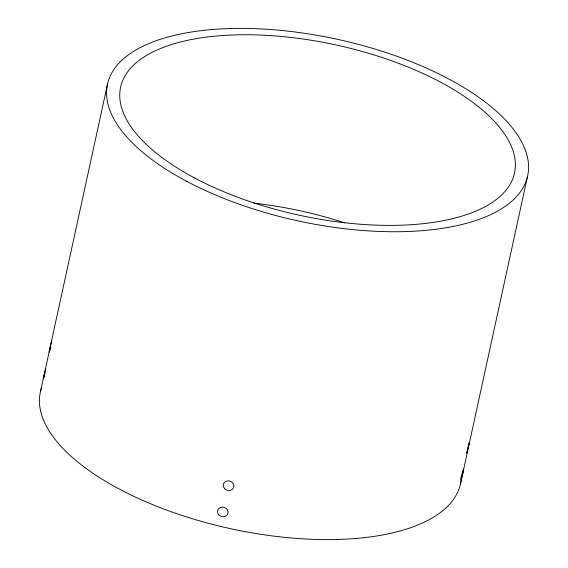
<?xml version="1.0" encoding="UTF-8"?>
<svg xmlns="http://www.w3.org/2000/svg" width="568" height="568" viewBox="0 0 568 568"><rect width="100%" height="100%" fill="white"/><g stroke="black" fill="none" stroke-linecap="round" stroke-linejoin="round"><path stroke-width="0.85" d="M43.523 378.451L44.027 375.682M40.52 391.423L107.643 83.56M460.357 484.44L527.48 176.577M44.077 375.455L45.738 368.738M45.156 373.02L45.028 373.524M44.567 375.27L44.247 376.371M44.027 377.124L43.58 378.402M469.26 442.706L466.747 453.15L469.282 442.728M461.358 477.695A215.009 92.903 12.3 0 1 232.028 529A215.009 92.903 12.3 0 1 41.684 387.44M253.953 203.124A201.576 87.096 12.3 0 1 344.542 222.826M50.935 346.998A5.375 0.383 -75.7 0 1 49.203 352.153A5.375 0.383 -75.7 0 1 50.311 346.324A5.375 0.383 -75.7 0 1 51.915 341.822M186.545 181.249A215.009 92.903 12.3 0 0 526.316 180.56A215.009 92.903 12.3 0 0 239.824 28.4A215.009 92.903 12.3 0 0 186.545 181.249M194.739 178.054A201.576 87.096 12.3 0 0 513.266 177.408A201.576 87.096 12.3 0 0 244.68 34.755A201.576 87.096 12.3 0 0 194.739 178.054M224.474 488.544A5.375 4.778 18.8 0 0 233.526 487.607A5.375 4.778 18.8 0 0 227.534 480.862A5.375 4.778 18.8 0 0 224.474 488.544M461.905 476.942A5.375 0.383 -75.7 0 0 463.587 468.998A5.375 0.383 -75.7 0 0 461.28 476.673A5.375 0.383 -75.7 0 0 461.905 476.942M218.744 514.835A5.375 4.778 18.8 0 0 227.796 513.891A5.375 4.778 18.8 0 0 221.804 507.146A5.375 4.778 18.8 0 0 218.744 514.835"/></g></svg>
